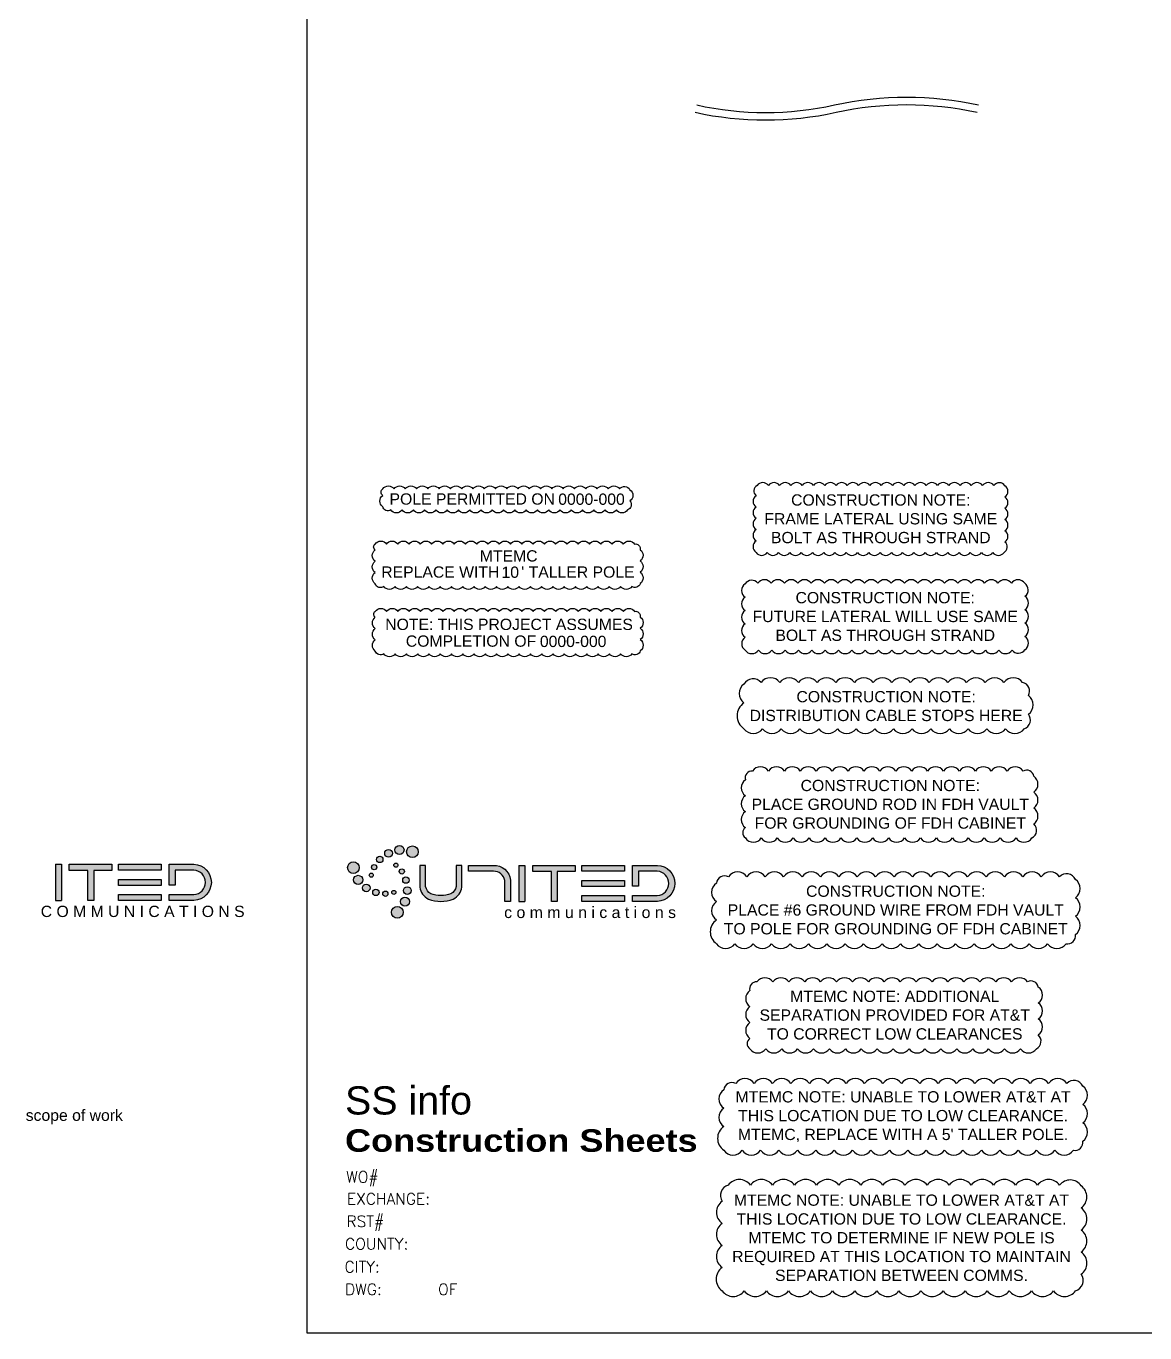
# Model space of a CAD drawing. Header units: inches. Extents: x 29 to 22121, y 36 to 12095.
# Drawn here: x 10221 to 10817, y 2556 to 3251 of the extents above; entities that cross this region are included whole.
import ezdxf
from ezdxf.enums import TextEntityAlignment as Align

# ---------------------------------------------------------------- set-up
doc = ezdxf.new("R2010")
doc.units = ezdxf.units.IN
doc.header["$MEASUREMENT"] = 0
doc.layers.add('_Annotations', color=1, linetype='Continuous', lineweight=25)
doc.layers.add('Integrity Logos', color=8, linetype='Continuous')
doc.styles.add('Bold', font='', dxfattribs={"height": 16})
doc.styles.add('SIMPLEX', font='simplex', dxfattribs={"height": 120})
doc.styles.get("Standard").update_dxf_attribs({"font": 'arial.ttf'})
doc.styles.get('Bold').set_extended_font_data('Arial Black')

# ---------------------------------------------------------------- blocks, each defined once
blk = doc.blocks.new('SS-11x17')
blk.add_lwpolyline([(0, 0), (1650, 0), (1650, 1050), (0, 1050)], close=True)
blk.add_attdef('DWG_NUM', text='', height=48).set_placement((1423.83, 960.88), align=Align.CENTER)
blk = doc.blocks.new('scope of work')
for tag, p in [('NUMBER', (0, 0)), ('TITLE', (0, -10.12)), ('DESCRIPTION', (0, -20.24)), ('START', (0, -30.36)), ('END', (0, -40.48)), ('WIRECENTER', (0, -50.6)), ('STRUCTURE', (0, -60.71))]:
    blk.add_attdef(tag, p, '', height=6)
at = {"flags": 1}
for tag, p in [('F1', (0, -70.83)), ('F2', (0, -80.95)), ('REFERENCES', (0, -91.07)), ('SPECIAL', (0, -101.19)), ('SOW', (0, -111.31)), ('REVISION', (0, -121.43))]:
    blk.add_attdef(tag, p, '', height=6, dxfattribs=at)
blk = doc.blocks.new('note-dist stops')
blk.add_lwpolyline([(-75.68, -12.02, 0.520567), (-65.74, -12.02, 0.520567), (-55.8, -12.02, 0.520567), (-45.86, -12.02, 0.520567), (-35.91, -12.02, 0.520567), (-25.97, -12.02, 0.520567), (-16.03, -12.02, 0.520567), (-6.09, -12.02, 0.520567), (3.86, -12.02, 0.520567), (13.8, -12.02, 0.520567), (23.74, -12.02, 0.520567), (33.68, -12.02, 0.520567), (43.63, -12.02, 0.520567), (53.57, -12.02, 0.520567), (63.51, -12.02, 0.520567), (73.45, -12.02, 0.520567), (75.67, -4.29, 0.520567), (75.67, 5.65, 0.520567), (72.63, 12.55, 0.520567), (62.68, 12.55, 0.520567), (52.74, 12.55, 0.520567), (42.8, 12.55, 0.520567), (32.86, 12.55, 0.520567), (22.92, 12.55, 0.520567), (12.97, 12.55, 0.520567), (3.03, 12.55, 0.520567), (-6.91, 12.55, 0.520567), (-16.85, 12.55, 0.520567), (-26.8, 12.55, 0.520567), (-36.74, 12.55, 0.520567), (-46.68, 12.55, 0.520567), (-56.62, 12.55, 0.520567), (-66.57, 12.55, 0.520567), (-75.68, 11.73, 0.520567), (-75.68, 1.79, 0.520567)], format="xyb", close=True)
at = {"insert": (0, 0), "char_height": 6, "attachment_point": 5}
blk.add_mtext_dynamic_manual_height_columns('CONSTRUCTION NOTE:\\PDISTRIBUTION CABLE STOPS HERE', width=146.8851, gutter_width=30, heights=[0], dxfattribs=at)
blk = doc.blocks.new('SS Info')
for s, height, style, p in [('Construction Sheets', 12, 'Bold', (0, 72.2)), ('WO#', 6, 'SIMPLEX', (0.63, 55.85)), ('EXCHANGE:', 6, 'SIMPLEX', (1.02, 44.19)), ('RST#', 6, 'SIMPLEX', (0.77, 32.2)), ('COUNTY:', 6, 'SIMPLEX', (0, 20.22)), ('CITY:', 6, 'SIMPLEX', (-0.25, 7.99)), ('DWG:', 6, 'SIMPLEX', (0, -3.99)), ('OF', 6, 'SIMPLEX', (49.53, -3.99))]:
    blk.add_text(s, height=height, dxfattribs=dict(style=style)).set_placement(p)
at = {"color": 4}
blk.add_attdef('JOB_TITLE', (0, 92.06), '', height=15, dxfattribs=at)
for tag, p in [('WO', (23.38, 55.85)), ('EXCHANGE', (57.56, 44.19)), ('RST', (28.14, 32.2)), ('COUNTY', (45.12, 20.22)), ('CITY', (28.36, 7.99)), ('D1', (27.56, -3.99)), ('D2', (62.56, -3.99))]:
    blk.add_attdef(tag, p, '', height=6)
at = {"flags": 1}
blk.add_attdef('SCALE', (0, -15.97), '', height=6, dxfattribs=at)
blk = doc.blocks.new('note-fdh ground')
blk.add_lwpolyline([(-77.1, -17.9, 0.520567), (-68.63, -17.9, 0.520567), (-60.16, -17.9, 0.520567), (-51.68, -17.9, 0.520567), (-43.21, -17.9, 0.520567), (-34.74, -17.9, 0.520567), (-26.27, -17.9, 0.520567), (-17.8, -17.9, 0.520567), (-9.33, -17.9, 0.520567), (-0.86, -17.9, 0.520567), (7.61, -17.9, 0.520567), (16.08, -17.9, 0.520567), (24.55, -17.9, 0.520567), (33.02, -17.9, 0.520567), (41.49, -17.9, 0.520567), (49.96, -17.9, 0.520567), (58.43, -17.9, 0.520567), (66.9, -17.9, 0.520567), (75.37, -17.9, 0.520567), (76.38, -10.45, 0.520567), (76.38, -1.98, 0.520567), (76.38, 6.49, 0.520567), (76.38, 14.96, 0.520567), (70.68, 17.73, 0.520567), (62.21, 17.73, 0.520567), (53.74, 17.73, 0.520567), (45.27, 17.73, 0.520567), (36.8, 17.73, 0.520567), (28.33, 17.73, 0.520567), (19.86, 17.73, 0.520567), (11.39, 17.73, 0.520567), (2.92, 17.73, 0.520567), (-5.55, 17.73, 0.520567), (-14.02, 17.73, 0.520567), (-22.49, 17.73, 0.520567), (-30.96, 17.73, 0.520567), (-39.43, 17.73, 0.520567), (-47.9, 17.73, 0.520567), (-56.37, 17.73, 0.520567), (-64.84, 17.73, 0.520567), (-73.31, 17.73, 0.520567), (-77.1, 13.05, 0.520567), (-77.1, 4.58, 0.520567), (-77.1, -3.89, 0.520567), (-77.1, -12.36, 0.520567)], format="xyb", close=True)
at = {"insert": (0, 0), "char_height": 6, "attachment_point": 5}
blk.add_mtext_dynamic_manual_height_columns('CONSTRUCTION NOTE:\\PPLACE GROUND ROD IN FDH VAULT FOR GROUNDING OF FDH CABINET', width=154.4362, gutter_width=30, heights=[0], dxfattribs=at)
blk = doc.blocks.new('note-fdh ground wire')
blk.add_lwpolyline([(-95.43, -17.9, 0.520567), (-85.64, -17.9, 0.520567), (-75.84, -17.9, 0.520567), (-66.05, -17.9, 0.520567), (-56.26, -17.9, 0.520567), (-46.47, -17.9, 0.520567), (-36.68, -17.9, 0.520567), (-26.89, -17.9, 0.520567), (-17.1, -17.9, 0.520567), (-7.3, -17.9, 0.520567), (2.49, -17.9, 0.520567), (12.28, -17.9, 0.520567), (22.07, -17.9, 0.520567), (31.86, -17.9, 0.520567), (41.65, -17.9, 0.520567), (51.45, -17.9, 0.520567), (61.24, -17.9, 0.520567), (71.03, -17.9, 0.520567), (80.82, -17.9, 0.520567), (90.61, -17.9, 0.520567), (95.57, -13.07, 0.520567), (95.57, -3.27, 0.520567), (95.57, 6.52, 0.520567), (95.57, 16.31, 0.520567), (87.2, 17.73, 0.520567), (77.41, 17.73, 0.520567), (67.62, 17.73, 0.520567), (57.83, 17.73, 0.520567), (48.04, 17.73, 0.520567), (38.24, 17.73, 0.520567), (28.45, 17.73, 0.520567), (18.66, 17.73, 0.520567), (8.87, 17.73, 0.520567), (-0.92, 17.73, 0.520567), (-10.71, 17.73, 0.520567), (-20.51, 17.73, 0.520567), (-30.3, 17.73, 0.520567), (-40.09, 17.73, 0.520567), (-49.88, 17.73, 0.520567), (-59.67, 17.73, 0.520567), (-69.46, 17.73, 0.520567), (-79.25, 17.73, 0.520567), (-89.05, 17.73, 0.520567), (-95.43, 14.32, 0.520567), (-95.43, 4.53, 0.520567), (-95.43, -5.26, 0.520567)], format="xyb", close=True)
at = {"insert": (0, 0), "char_height": 6, "attachment_point": 5}
blk.add_mtext_dynamic_manual_height_columns('CONSTRUCTION NOTE:\\PPLACE #6 GROUND WIRE FROM FDH VAULT TO POLE FOR GROUNDING OF FDH CABINET', width=189.3819, gutter_width=30, heights=[0], dxfattribs=at)
blk = doc.blocks.new('note-additional seperation')
blk.add_lwpolyline([(-77.1, -17.9, 0.520567), (-68.63, -17.9, 0.520567), (-60.16, -17.9, 0.520567), (-51.68, -17.9, 0.520567), (-43.21, -17.9, 0.520567), (-34.74, -17.9, 0.520567), (-26.27, -17.9, 0.520567), (-17.8, -17.9, 0.520567), (-9.33, -17.9, 0.520567), (-0.86, -17.9, 0.520567), (7.61, -17.9, 0.520567), (16.08, -17.9, 0.520567), (24.55, -17.9, 0.520567), (33.02, -17.9, 0.520567), (41.49, -17.9, 0.520567), (49.96, -17.9, 0.520567), (58.43, -17.9, 0.520567), (66.9, -17.9, 0.520567), (75.37, -17.9, 0.520567), (76.38, -10.45, 0.520567), (76.38, -1.98, 0.520567), (76.38, 6.49, 0.520567), (76.38, 14.96, 0.520567), (70.68, 17.73, 0.520567), (62.21, 17.73, 0.520567), (53.74, 17.73, 0.520567), (45.27, 17.73, 0.520567), (36.8, 17.73, 0.520567), (28.33, 17.73, 0.520567), (19.86, 17.73, 0.520567), (11.39, 17.73, 0.520567), (2.92, 17.73, 0.520567), (-5.55, 17.73, 0.520567), (-14.02, 17.73, 0.520567), (-22.49, 17.73, 0.520567), (-30.96, 17.73, 0.520567), (-39.43, 17.73, 0.520567), (-47.9, 17.73, 0.520567), (-56.37, 17.73, 0.520567), (-64.84, 17.73, 0.520567), (-73.31, 17.73, 0.520567), (-77.1, 13.05, 0.520567), (-77.1, 4.58, 0.520567), (-77.1, -3.89, 0.520567), (-77.1, -12.36, 0.520567)], format="xyb", close=True)
at = {"insert": (0, 0), "char_height": 6, "attachment_point": 5}
blk.add_mtext_dynamic_manual_height_columns('MTEMC NOTE: ADDITIONAL SEPARATION PROVIDED FOR AT&T TO CORRECT LOW CLEARANCES', width=154.4362, gutter_width=30, heights=[0], dxfattribs=at)
blk = doc.blocks.new('SS Dwg1')
at = {"layer": 'Integrity Logos'}
h = blk.add_hatch(color=1, dxfattribs=at)
h.dxf.hatch_style = 1
h.paths.add_polyline_path([(37.83, -19.97, 1), (31.62, -19.97, 1)])
h.paths.add_polyline_path([(25.38, -19.02, 1), (30.23, -19.02, 1)])
h.paths.add_polyline_path([(24.02, -20.78, 1), (19.95, -20.78, 1)])
h.paths.add_polyline_path([(19.01, -24.05, 1), (15.62, -24.05, 1)])
h.paths.add_polyline_path([(15.74, -28.16, 1), (12.96, -28.16, 1)])
h.paths.add_polyline_path([(13.9, -32.41, 1), (11.7, -32.41, 1)])
h = blk.add_hatch(color=5, dxfattribs=at)
h.dxf.hatch_style = 1
h.paths.add_polyline_path([(6.4, -28.42, 1), (0.18, -28.42, 1)])
h.paths.add_polyline_path([(8.26, -34.92, 1), (3.41, -34.92, 1)])
h.paths.add_polyline_path([(12.18, -39.19, 1), (8.1, -39.19, 1)])
h.paths.add_polyline_path([(16.93, -41.6, 1), (13.55, -41.6, 1)])
h.paths.add_polyline_path([(21.69, -42.3, 1), (18.91, -42.3, 1)])
h.paths.add_polyline_path([(23.69, -41.6, 1), (25.9, -41.6, 1)])
h = blk.add_hatch(color=256, dxfattribs=at)
h.dxf.hatch_style = 1
h.paths.add_polyline_path([(29.79, -52.19, 1), (23.57, -52.19, 1)])
h.paths.add_polyline_path([(28.3, -46.51, 1), (33.15, -46.51, 1)])
h.paths.add_polyline_path([(34.04, -40.64, 1), (29.96, -40.64, 1)])
h.paths.add_polyline_path([(29.54, -35.05, 1), (32.93, -35.05, 1)])
h.paths.add_polyline_path([(30.41, -30.45, 1), (27.63, -30.45, 1)])
h.paths.add_polyline_path([(27.01, -27.1, 1), (24.8, -27.1, 1)])
h = blk.add_hatch(color=256, dxfattribs=at)
h.dxf.hatch_style = 1
h.paths.add_polyline_path([(56.42, -45.19, 0.240864), (61.07, -38.78), (61.07, -27.2), (57.92, -27.2), (57.92, -38.51, -0.222738), (55.13, -42.3, -0.175139), (44.52, -42.3, -0.222738), (41.74, -38.51), (41.74, -27.2), (38.59, -27.2), (38.59, -38.78, 0.240864), (43.24, -45.19, 0.181311)])
h = blk.add_hatch(color=256, dxfattribs=at)
h.dxf.hatch_style = 1
h.paths.add_polyline_path([(83.81, -35.26), (83.81, -46.38), (86.96, -46.38), (86.96, -35.05, 0.392162), (77.71, -27.2), (64.56, -27.2), (64.56, -30.35), (77.79, -30.35, -0.386833)])
h = blk.add_hatch(color=256, dxfattribs=at)
h.dxf.hatch_style = 1
h.paths.add_polyline_path([(94.49, -27.2), (91.34, -27.2), (91.34, -46.38), (94.49, -46.38)])
h = blk.add_hatch(color=256, dxfattribs=at)
h.dxf.hatch_style = 1
h.paths.add_polyline_path([(108.62, -46.38), (111.77, -46.38), (111.77, -30.49), (121.35, -30.49), (121.35, -27.2), (98.74, -27.2), (98.74, -30.49), (108.62, -30.49)])
h = blk.add_hatch(color=1, dxfattribs=at)
h.dxf.hatch_style = 1
h.paths.add_polyline_path([(147.53, -30.35), (147.53, -27.2), (124.85, -27.2), (124.85, -30.35)])
h.paths.add_polyline_path([(124.85, -35.31), (124.85, -38.46), (147.53, -38.46), (147.53, -35.31)])
h.paths.add_polyline_path([(124.85, -43.23), (124.85, -46.38), (147.53, -46.38), (147.53, -43.23)])
h = blk.add_hatch(color=256, dxfattribs=at)
h.dxf.hatch_style = 1
h.paths.add_polyline_path([(151.82, -27.2), (151.82, -38.23), (154.97, -38.23), (154.97, -30.35), (165.01, -30.35, -0.954894), (165.01, -43.23), (151.82, -43.23), (151.82, -46.38), (165.07, -46.38, 0.962882), (165.07, -27.2)])
for points in [[(57.92, -27.2), (57.92, -38.51, -0.222738), (55.13, -42.3, -0.175139), (44.52, -42.3, -0.222738), (41.74, -38.51), (41.74, -27.2), (38.59, -27.2), (38.59, -38.78, 0.240864), (43.24, -45.19, 0.181311), (56.42, -45.19, 0.240864), (61.07, -38.78), (61.07, -27.2)], [(151.82, -43.23), (165.01, -43.23, 0.954894), (165.01, -30.35), (154.97, -30.35), (154.97, -38.23), (151.82, -38.23), (151.82, -27.2), (165.07, -27.2, -0.962882), (165.07, -46.38), (151.82, -46.38)]]:
    blk.add_lwpolyline(points, format="xyb", close=True, dxfattribs=at)
for points in [[(64.56, -27.2), (77.71, -27.2, -0.392162), (86.96, -35.05), (86.96, -46.38)], [(86.96, -46.38), (83.81, -46.38), (83.81, -35.26, 0.386833), (77.79, -30.35), (64.56, -30.35), (64.56, -27.2)]]:
    blk.add_lwpolyline(points, format="xyb", dxfattribs=at)
for points in [[(91.34, -27.2), (91.34, -46.38)], [(91.34, -27.2), (94.49, -27.2)], [(94.49, -27.2), (94.49, -46.38)], [(91.34, -46.38), (94.49, -46.38)]]:
    blk.add_lwpolyline(points, dxfattribs=at)
blk.add_lwpolyline([(111.77, -46.38), (108.62, -46.38), (108.62, -30.49), (98.74, -30.49), (98.74, -27.2), (121.35, -27.2), (121.35, -30.49), (111.77, -30.49)], close=True, dxfattribs=at)
at = {"layer": 'Integrity Logos', "color": 1}
for points in [[(147.53, -30.35), (124.85, -30.35), (124.85, -27.2), (147.53, -27.2)], [(147.53, -38.46), (124.85, -38.46), (124.85, -35.31), (147.53, -35.31)], [(147.53, -46.38), (124.85, -46.38), (124.85, -43.23), (147.53, -43.23)]]:
    blk.add_lwpolyline(points, close=True, dxfattribs=at)
for centre, radius in [((21.99, -20.78), 2.04), ((27.81, -19.02), 2.42), ((34.72, -19.97), 3.11), ((14.35, -28.16), 1.39), ((17.32, -24.05), 1.69), ((12.8, -32.41), 1.1)]:
    blk.add_circle(centre, radius, dxfattribs=at)
at = {"layer": 'Integrity Logos', "color": 5}
for centre, radius in [((3.29, -28.42), 3.11), ((5.83, -34.92), 2.42), ((10.14, -39.19), 2.04), ((15.24, -41.6), 1.69), ((20.3, -42.3), 1.39), ((24.8, -41.6), 1.1)]:
    blk.add_circle(centre, radius, dxfattribs=at)
at = {"layer": 'Integrity Logos'}
for centre, radius in [((25.91, -27.1), 1.1), ((29.02, -30.45), 1.39), ((31.23, -35.05), 1.69), ((32, -40.64), 2.04), ((30.72, -46.51), 2.42), ((26.68, -52.19), 3.11)]:
    blk.add_circle(centre, radius, dxfattribs=at)
at = {"lineweight": 30, "flags": 104}
blk.add_attdef('DESIGNER', text='', height=6, dxfattribs=at).set_placement((114.2, -66.62), align=Align.TOP_LEFT)
at = {"layer": 'Integrity Logos'}
blk.add_text('c o m m u n i c a t i o n s', height=6.04, dxfattribs=at).set_placement((83.52, -55.24))
blk = doc.blocks.new('note-cant lower replace pole')
blk.add_lwpolyline([(-95.43, -17.9, 0.520567), (-85.64, -17.9, 0.520567), (-75.84, -17.9, 0.520567), (-66.05, -17.9, 0.520567), (-56.26, -17.9, 0.520567), (-46.47, -17.9, 0.520567), (-36.68, -17.9, 0.520567), (-26.89, -17.9, 0.520567), (-17.1, -17.9, 0.520567), (-7.3, -17.9, 0.520567), (2.49, -17.9, 0.520567), (12.28, -17.9, 0.520567), (22.07, -17.9, 0.520567), (31.86, -17.9, 0.520567), (41.65, -17.9, 0.520567), (51.45, -17.9, 0.520567), (61.24, -17.9, 0.520567), (71.03, -17.9, 0.520567), (80.82, -17.9, 0.520567), (90.61, -17.9, 0.520567), (95.57, -13.07, 0.520567), (95.57, -3.27, 0.520567), (95.57, 6.52, 0.520567), (95.57, 16.31, 0.520567), (87.2, 17.73, 0.520567), (77.41, 17.73, 0.520567), (67.62, 17.73, 0.520567), (57.83, 17.73, 0.520567), (48.04, 17.73, 0.520567), (38.24, 17.73, 0.520567), (28.45, 17.73, 0.520567), (18.66, 17.73, 0.520567), (8.87, 17.73, 0.520567), (-0.92, 17.73, 0.520567), (-10.71, 17.73, 0.520567), (-20.51, 17.73, 0.520567), (-30.3, 17.73, 0.520567), (-40.09, 17.73, 0.520567), (-49.88, 17.73, 0.520567), (-59.67, 17.73, 0.520567), (-69.46, 17.73, 0.520567), (-79.25, 17.73, 0.520567), (-89.05, 17.73, 0.520567), (-95.43, 14.32, 0.520567), (-95.43, 4.53, 0.520567), (-95.43, -5.26, 0.520567)], format="xyb", close=True)
at = {"insert": (0, 0), "char_height": 6, "attachment_point": 5}
blk.add_mtext_dynamic_manual_height_columns("MTEMC NOTE: UNABLE TO LOWER AT&T AT THIS LOCATION DUE TO LOW CLEARANCE.\\PMTEMC, REPLACE WITH A 5' TALLER POLE.", width=189.3819, gutter_width=30, heights=[0], dxfattribs=at)
blk = doc.blocks.new('note-cant lower determine')
blk.add_lwpolyline([(-95.43, -28.18, 0.520567), (-83.67, -28.18, 0.520567), (-71.92, -28.18, 0.520567), (-60.17, -28.18, 0.520567), (-48.41, -28.18, 0.520567), (-36.66, -28.18, 0.520567), (-24.91, -28.18, 0.520567), (-13.15, -28.18, 0.520567), (-1.4, -28.18, 0.520567), (10.36, -28.18, 0.520567), (22.11, -28.18, 0.520567), (33.86, -28.18, 0.520567), (45.62, -28.18, 0.520567), (57.37, -28.18, 0.520567), (69.12, -28.18, 0.520567), (80.88, -28.18, 0.520567), (92.63, -28.18, 0.520567), (95.57, -19.37, 0.520567), (95.57, -7.61, 0.520567), (95.57, 4.14, 0.520567), (95.57, 15.9, 0.520567), (95.57, 27.65, 0.520567), (84.13, 27.96, 0.520567), (72.37, 27.96, 0.520567), (60.62, 27.96, 0.520567), (48.87, 27.96, 0.520567), (37.11, 27.96, 0.520567), (25.36, 27.96, 0.520567), (13.6, 27.96, 0.520567), (1.85, 27.96, 0.520567), (-9.9, 27.96, 0.520567), (-21.66, 27.96, 0.520567), (-33.41, 27.96, 0.520567), (-45.16, 27.96, 0.520567), (-56.92, 27.96, 0.520567), (-68.67, 27.96, 0.520567), (-80.43, 27.96, 0.520567), (-92.18, 27.96, 0.520567), (-95.43, 19.46, 0.520567), (-95.43, 7.7, 0.520567), (-95.43, -4.05, 0.520567), (-95.43, -15.8, 0.520567)], format="xyb", close=True)
at = {"insert": (0, 0), "char_height": 6, "attachment_point": 5}
blk.add_mtext_dynamic_manual_height_columns('MTEMC NOTE: UNABLE TO LOWER AT&T AT THIS LOCATION DUE TO LOW CLEARANCE.\\PMTEMC TO DETERMINE IF NEW POLE IS REQUIRED AT THIS LOCATION TO MAINTAIN SEPARATION BETWEEN COMMS.', width=189.3819, gutter_width=30, heights=[0], dxfattribs=at)
blk = doc.blocks.new('note-future same bolt')
blk.add_lwpolyline([(-74.58, -17.9, 0.520567), (-67.48, -17.9, 0.520567), (-60.38, -17.9, 0.520567), (-53.27, -17.9, 0.520567), (-46.17, -17.9, 0.520567), (-39.07, -17.9, 0.520567), (-31.96, -17.9, 0.520567), (-24.86, -17.9, 0.520567), (-17.76, -17.9, 0.520567), (-10.66, -17.9, 0.520567), (-3.55, -17.9, 0.520567), (3.55, -17.9, 0.520567), (10.65, -17.9, 0.520567), (17.76, -17.9, 0.520567), (24.86, -17.9, 0.520567), (31.96, -17.9, 0.520567), (39.06, -17.9, 0.520567), (46.17, -17.9, 0.520567), (53.27, -17.9, 0.520567), (60.37, -17.9, 0.520567), (67.48, -17.9, 0.520567), (74.33, -17.66, 0.520567), (74.33, -10.55, 0.520567), (74.33, -3.45, 0.520567), (74.33, 3.65, 0.520567), (74.33, 10.76, 0.520567), (74.21, 17.73, 0.520567), (67.1, 17.73, 0.520567), (60, 17.73, 0.520567), (52.9, 17.73, 0.520567), (45.8, 17.73, 0.520567), (38.69, 17.73, 0.520567), (31.59, 17.73, 0.520567), (24.49, 17.73, 0.520567), (17.38, 17.73, 0.520567), (10.28, 17.73, 0.520567), (3.18, 17.73, 0.520567), (-3.92, 17.73, 0.520567), (-11.03, 17.73, 0.520567), (-18.13, 17.73, 0.520567), (-25.23, 17.73, 0.520567), (-32.34, 17.73, 0.520567), (-39.44, 17.73, 0.520567), (-46.54, 17.73, 0.520567), (-53.64, 17.73, 0.520567), (-60.75, 17.73, 0.520567), (-67.85, 17.73, 0.520567), (-74.58, 17.36, 0.520567), (-74.58, 10.26, 0.520567), (-74.58, 3.16, 0.520567), (-74.58, -3.95, 0.520567), (-74.58, -11.05, 0.520567)], format="xyb", close=True)
at = {"insert": (0, 0), "char_height": 6, "attachment_point": 5}
blk.add_mtext_dynamic_manual_height_columns('CONSTRUCTION NOTE:\\PFUTURE LATERAL WILL USE SAME BOLT AS THROUGH STRAND', width=146.8851, gutter_width=30, heights=[0], dxfattribs=at)
blk = doc.blocks.new('note-same bolt')
blk.add_lwpolyline([(-66.38, -17.9, 0.520567), (-60.38, -17.9, 0.520567), (-54.38, -17.9, 0.520567), (-48.38, -17.9, 0.520567), (-42.38, -17.9, 0.520567), (-36.38, -17.9, 0.520567), (-30.38, -17.9, 0.520567), (-24.38, -17.9, 0.520567), (-18.38, -17.9, 0.520567), (-12.38, -17.9, 0.520567), (-6.38, -17.9, 0.520567), (-0.38, -17.9, 0.520567), (5.62, -17.9, 0.520567), (11.62, -17.9, 0.520567), (17.62, -17.9, 0.520567), (23.62, -17.9, 0.520567), (29.62, -17.9, 0.520567), (35.62, -17.9, 0.520567), (41.62, -17.9, 0.520567), (47.62, -17.9, 0.520567), (53.62, -17.9, 0.520567), (59.62, -17.9, 0.520567), (65.62, -17.9, 0.520567), (66.08, -12.37, 0.520567), (66.08, -6.37, 0.520567), (66.08, -0.37, 0.520567), (66.08, 5.63, 0.520567), (66.08, 11.63, 0.520567), (66.08, 17.63, 0.520567), (60.18, 17.73, 0.520567), (54.18, 17.73, 0.520567), (48.18, 17.73, 0.520567), (42.18, 17.73, 0.520567), (36.18, 17.73, 0.520567), (30.18, 17.73, 0.520567), (24.18, 17.73, 0.520567), (18.18, 17.73, 0.520567), (12.18, 17.73, 0.520567), (6.18, 17.73, 0.520567), (0.18, 17.73, 0.520567), (-5.82, 17.73, 0.520567), (-11.82, 17.73, 0.520567), (-17.82, 17.73, 0.520567), (-23.82, 17.73, 0.520567), (-29.82, 17.73, 0.520567), (-35.82, 17.73, 0.520567), (-41.82, 17.73, 0.520567), (-47.82, 17.73, 0.520567), (-53.82, 17.73, 0.520567), (-59.82, 17.73, 0.520567), (-65.82, 17.73, 0.520567), (-66.38, 12.3, 0.520567), (-66.38, 6.3, 0.520567), (-66.38, 0.3, 0.520567), (-66.38, -5.7, 0.520567), (-66.38, -11.7, 0.520567)], format="xyb", close=True)
at = {"insert": (0, 0), "char_height": 6, "attachment_point": 5}
blk.add_mtext_dynamic_manual_height_columns('CONSTRUCTION NOTE:\\PFRAME LATERAL USING SAME BOLT AS THROUGH STRAND', width=127.5794, gutter_width=30, heights=[0], dxfattribs=at)
blk = doc.blocks.new('note-pole permitted')
blk.add_lwpolyline([(-67.77, 5.56, -0.520567), (-61.77, 5.56, -0.520567), (-55.77, 5.56, -0.520567), (-49.77, 5.56, -0.520567), (-43.77, 5.56, -0.520567), (-37.77, 5.56, -0.520567), (-31.77, 5.56, -0.520567), (-25.77, 5.56, -0.520567), (-19.77, 5.56, -0.520567), (-13.77, 5.56, -0.520567), (-7.77, 5.56, -0.520567), (-1.77, 5.56, -0.520567), (4.23, 5.56, -0.520567), (10.23, 5.56, -0.520567), (16.23, 5.56, -0.520567), (22.23, 5.56, -0.520567), (28.23, 5.56, -0.520567), (34.23, 5.56, -0.520567), (40.23, 5.56, -0.520567), (46.23, 5.56, -0.520567), (52.23, 5.56, -0.520567), (58.23, 5.56, -0.520567), (63.77, 5.11, -0.520567), (63.77, -0.89, -0.520567), (62.53, -5.65, -0.520567), (56.53, -5.65, -0.520567), (50.53, -5.65, -0.520567), (44.53, -5.65, -0.520567), (38.53, -5.65, -0.520567), (32.53, -5.65, -0.520567), (26.53, -5.65, -0.520567), (20.53, -5.65, -0.520567), (14.53, -5.65, -0.520567), (8.53, -5.65, -0.520567), (2.53, -5.65, -0.520567), (-3.47, -5.65, -0.520567), (-9.47, -5.65, -0.520567), (-15.47, -5.65, -0.520567), (-21.47, -5.65, -0.520567), (-27.47, -5.65, -0.520567), (-33.47, -5.65, -0.520567), (-39.47, -5.65, -0.520567), (-45.47, -5.65, -0.520567), (-51.47, -5.65, -0.520567), (-57.47, -5.65, -0.520567), (-63.47, -5.65, -0.520567), (-67.77, -3.94, -0.520567), (-67.77, 2.06, -0.520567)], format="xyb", close=True)
at = {"insert": (-64.16, 3.17), "char_height": 6, "attachment_point": 1}
blk.add_mtext_dynamic_manual_height_columns('POLE PERMITTED ON ', width=89.4503, gutter_width=30, heights=[0], dxfattribs=at)
blk.add_attdef('JOB', (25.6, -2.92), '', height=6)
blk = doc.blocks.new('note-replace pole')
blk.add_lwpolyline([(-71.02, 9.32, -0.520567), (-65.02, 9.32, -0.520567), (-59.02, 9.32, -0.520567), (-53.02, 9.32, -0.520567), (-47.02, 9.32, -0.520567), (-41.02, 9.32, -0.520567), (-35.02, 9.32, -0.520567), (-29.02, 9.32, -0.520567), (-23.02, 9.32, -0.520567), (-17.02, 9.32, -0.520567), (-11.02, 9.32, -0.520567), (-5.02, 9.32, -0.520567), (0.98, 9.32, -0.520567), (6.98, 9.32, -0.520567), (12.98, 9.32, -0.520567), (18.98, 9.32, -0.520567), (24.98, 9.32, -0.520567), (30.98, 9.32, -0.520567), (36.98, 9.32, -0.520567), (42.98, 9.32, -0.520567), (48.98, 9.32, -0.520567), (54.98, 9.32, -0.520567), (60.98, 9.32, -0.520567), (66.98, 9.32, -0.520567), (69.97, 6.31, -0.520567), (69.97, 0.31, -0.520567), (69.97, -5.69, -0.520567), (69.97, -11.69, -0.520567), (65.55, -13.27, -0.520567), (59.55, -13.27, -0.520567), (53.55, -13.27, -0.520567), (47.55, -13.27, -0.520567), (41.55, -13.27, -0.520567), (35.55, -13.27, -0.520567), (29.55, -13.27, -0.520567), (23.55, -13.27, -0.520567), (17.55, -13.27, -0.520567), (11.55, -13.27, -0.520567), (5.55, -13.27, -0.520567), (-0.45, -13.27, -0.520567), (-6.45, -13.27, -0.520567), (-12.45, -13.27, -0.520567), (-18.45, -13.27, -0.520567), (-24.45, -13.27, -0.520567), (-30.45, -13.27, -0.520567), (-36.45, -13.27, -0.520567), (-42.45, -13.27, -0.520567), (-48.45, -13.27, -0.520567), (-54.45, -13.27, -0.520567), (-60.45, -13.27, -0.520567), (-66.45, -13.27, -0.520567), (-71.02, -11.84, -0.520567), (-71.02, -5.84, -0.520567), (-71.02, 0.16, -0.520567), (-71.02, 6.16, -0.520567)], format="xyb", close=True)
at = {"insert": (-67.81, -2.59), "char_height": 6, "attachment_point": 1}
blk.add_mtext_dynamic_manual_height_columns("REPLACE WITH     ' TALLER POLE", width=134.8121, gutter_width=30, heights=[0], dxfattribs=at)
blk.add_attdef('COMPANY', text='', height=6).set_placement((0, 0), align=Align.CENTER)
blk.add_attdef('SIZE', text='', height=6).set_placement((5.51, -8.68), align=Align.RIGHT)
blk = doc.blocks.new('note-assumes completion')
blk.add_lwpolyline([(-74.66, 7.94, -0.520567), (-68.66, 7.94, -0.520567), (-62.66, 7.94, -0.520567), (-56.66, 7.94, -0.520567), (-50.66, 7.94, -0.520567), (-44.66, 7.94, -0.520567), (-38.66, 7.94, -0.520567), (-32.66, 7.94, -0.520567), (-26.66, 7.94, -0.520567), (-20.66, 7.94, -0.520567), (-14.66, 7.94, -0.520567), (-8.66, 7.94, -0.520567), (-2.66, 7.94, -0.520567), (3.34, 7.94, -0.520567), (9.34, 7.94, -0.520567), (15.34, 7.94, -0.520567), (21.34, 7.94, -0.520567), (27.34, 7.94, -0.520567), (33.34, 7.94, -0.520567), (39.34, 7.94, -0.520567), (45.34, 7.94, -0.520567), (51.34, 7.94, -0.520567), (57.34, 7.94, -0.520567), (63.34, 7.94, -0.520567), (66.33, 4.92, -0.520567), (66.33, -1.08, -0.520567), (66.33, -7.08, -0.520567), (66.33, -13.08, -0.520567), (61.91, -14.65, -0.520567), (55.91, -14.65, -0.520567), (49.91, -14.65, -0.520567), (43.91, -14.65, -0.520567), (37.91, -14.65, -0.520567), (31.91, -14.65, -0.520567), (25.91, -14.65, -0.520567), (19.91, -14.65, -0.520567), (13.91, -14.65, -0.520567), (7.91, -14.65, -0.520567), (1.91, -14.65, -0.520567), (-4.09, -14.65, -0.520567), (-10.09, -14.65, -0.520567), (-16.09, -14.65, -0.520567), (-22.09, -14.65, -0.520567), (-28.09, -14.65, -0.520567), (-34.09, -14.65, -0.520567), (-40.09, -14.65, -0.520567), (-46.09, -14.65, -0.520567), (-52.09, -14.65, -0.520567), (-58.09, -14.65, -0.520567), (-64.09, -14.65, -0.520567), (-70.09, -14.65, -0.520567), (-74.66, -13.22, -0.520567), (-74.66, -7.22, -0.520567), (-74.66, -1.22, -0.520567), (-74.66, 4.78, -0.520567)], format="xyb", close=True)
at = {"char_height": 6, "attachment_point": 1}
for s, insert in [('NOTE: THIS PROJECT ASSUMES', (-69.37, 4.01)), ('COMPLETION OF ', (-58.41, -4.9))]:
    blk.add_mtext_dynamic_manual_height_columns(s, width=134.8121, gutter_width=30, heights=[0], dxfattribs=dict(at, insert=insert))
blk.add_attdef('JOB', (12.92, -11.06), '', height=6)

msp = doc.modelspace()

# ---------------------------------------------------------------- hatches: boundary and pattern name
at = {"layer": '_Annotations'}
h = msp.add_hatch(color=256, dxfattribs=at)
h.dxf.hatch_style = 1
h.paths.add_polyline_path([(10240.18, 2805.17), (10237.03, 2805.17), (10237.03, 2785.98), (10240.18, 2785.98)])
h = msp.add_hatch(color=256, dxfattribs=at)
h.dxf.hatch_style = 1
h.paths.add_polyline_path([(10254.31, 2785.98), (10257.46, 2785.98), (10257.46, 2801.87), (10267.04, 2801.87), (10267.04, 2805.17), (10244.43, 2805.17), (10244.43, 2801.87), (10254.31, 2801.87)])
h = msp.add_hatch(color=1, dxfattribs=at)
h.dxf.hatch_style = 1
h.paths.add_polyline_path([(10293.22, 2802.02), (10293.22, 2805.17), (10270.54, 2805.17), (10270.54, 2802.02)])
h.paths.add_polyline_path([(10270.54, 2797.06), (10270.54, 2793.91), (10293.22, 2793.91), (10293.22, 2797.06)])
h.paths.add_polyline_path([(10270.54, 2789.13), (10270.54, 2785.98), (10293.22, 2785.98), (10293.22, 2789.13)])
h = msp.add_hatch(color=256, dxfattribs=at)
h.dxf.hatch_style = 1
h.paths.add_polyline_path([(10297.51, 2805.17), (10297.51, 2794.14), (10300.66, 2794.14), (10300.66, 2802.02), (10310.7, 2802.02, -0.954894), (10310.7, 2789.13), (10297.51, 2789.13), (10297.51, 2785.98), (10310.76, 2785.98, 0.962882), (10310.76, 2805.17)])

# ---------------------------------------------------------------- linework, layer by layer
at = {"layer": '_Annotations', "flags": 128}
for points in [[(10578.27, 3209.36, 0.109102), (10651.55, 3209.36, -0.109102), (10728.27, 3209.36, -0.109102)], [(10577.41, 3205.45, 0.109102), (10652.41, 3205.45, -0.109102), (10727.41, 3205.45)]]:
    msp.add_lwpolyline(points, format="xyb", dxfattribs=at)
for points in [[(10237.03, 2805.17), (10237.03, 2785.98)], [(10237.03, 2805.17), (10240.18, 2805.17)], [(10240.18, 2805.17), (10240.18, 2785.98)], [(10237.03, 2785.98), (10240.18, 2785.98)]]:
    msp.add_lwpolyline(points, dxfattribs=at)
msp.add_lwpolyline([(10257.46, 2785.98), (10254.31, 2785.98), (10254.31, 2801.87), (10244.43, 2801.87), (10244.43, 2805.17), (10267.04, 2805.17), (10267.04, 2801.87), (10257.46, 2801.87)], close=True, dxfattribs=at)
at = {"layer": '_Annotations', "color": 1, "flags": 128}
for points in [[(10293.22, 2802.02), (10270.54, 2802.02), (10270.54, 2805.17), (10293.22, 2805.17)], [(10293.22, 2793.91), (10270.54, 2793.91), (10270.54, 2797.06), (10293.22, 2797.06)], [(10293.22, 2785.98), (10270.54, 2785.98), (10270.54, 2789.13), (10293.22, 2789.13)]]:
    msp.add_lwpolyline(points, close=True, dxfattribs=at)
at = {"layer": '_Annotations', "flags": 128}
msp.add_lwpolyline([(10297.51, 2789.13), (10310.7, 2789.13, 0.954894), (10310.7, 2802.02), (10300.66, 2802.02), (10300.66, 2794.14), (10297.51, 2794.14), (10297.51, 2805.17), (10310.76, 2805.17, -0.962882), (10310.76, 2785.98), (10297.51, 2785.98)], format="xyb", close=True, dxfattribs=at)

# ---------------------------------------------------------------- block references
at = {"layer": '_Annotations'}
for name, p in [('SS-11x17', (10370.86, 2555.77)), ('note-same bolt', (10676.21, 2989.06)), ('note-future same bolt', (10678.58, 2937.06)), ('note-dist stops', (10679.07, 2889.36)), ('note-fdh ground', (10681.27, 2837.09)), ('SS Dwg1', (10392.29, 2831.82)), ('note-fdh ground wire', (10684.18, 2780.83)), ('note-additional seperation', (10683.64, 2724.87)), ('note-cant lower replace pole', (10688.08, 2670.85)), ('note-cant lower determine', (10687.24, 2606.37))]:
    msp.add_blockref(name, p, dxfattribs=at)
for name, p, values in [('note-pole permitted', (10478.97, 2999.45), {'JOB': '0000-000'}), ('note-replace pole', (10478.21, 2966.34), {'COMPANY': 'MTEMC', 'SIZE': '10'}), ('note-assumes completion', (10481.89, 2931.89), {'JOB': '0000-000'}), ('SS Info', (10391.13, 2579.94), {'JOB_TITLE': 'SS info'}), ('scope of work', (10221.22, 2668.62), {'NUMBER': 'scope of work'})]:
    msp.add_blockref(name, p, dxfattribs=at).add_auto_attribs(values)

# ---------------------------------------------------------------- texts
msp.add_text('C O M M U N I C A T I O N S', height=6, dxfattribs=at).set_placement((10229.21, 2777.12))

doc.saveas('drawing.dxf')
